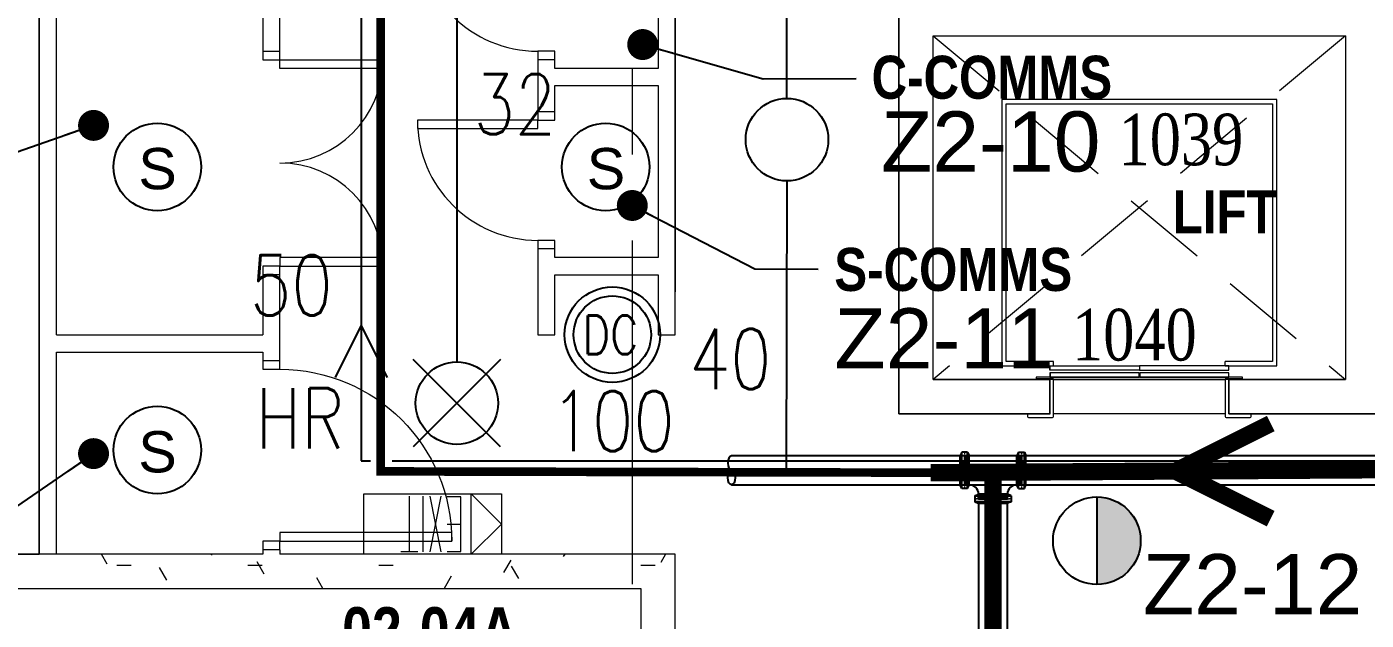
# Model space of a CAD drawing. Header units: millimetres. Extents: x -282761 to 137668, y -273845 to 94451.
# Drawn here: x 93083 to 100875, y -23234 to -19782 of the extents above; entities that cross this region are included whole.
import ezdxf

# ---------------------------------------------------------------- set-up
doc = ezdxf.new("R2010")
doc.units = ezdxf.units.MM
for name, pattern in [('BLK_2 - 1ST__2ND_STOREY_PLAN-archi clean_11 SEPT 2024$0$1599_DB_A_BLK2_HQ_R21-2ND STOREY 20230517--$0$IDA - Hidden 2-1', [750, 500, -250]), ('BLK_2 - 1ST__2ND_STOREY_PLAN-archi clean_11 SEPT 2024$0$IDA - Grid Line', [3500, 2000, -500, 500, -500]), ('BLK_2 - 1ST__2ND_STOREY_PLAN-archi clean_11 SEPT 2024$0$IDA - Hidden 065', [537.5, 375, -162.5]), ('BLK_2 - 1ST__2ND_STOREY_PLAN-archi clean_11 SEPT 2024$0$IDA - Hidden 2-1', [750, 500, -250]), ('CENTER2', [28.575, 19.05, -3.175, 3.175, -3.175])]:
    doc.linetypes.add(name, pattern=pattern)
for name, color, linetype in [('A-PATT-CONC', 7, 'Continuous'), ('ADRESS', 42, 'Continuous'), ('M-_FIREHEAT_E-', 1, 'Continuous'), ('M-_FIREPIPE_E', 1, 'Continuous'), ('M-_FIRESMOKE_E-', 1, 'Continuous'), ('M-_FIRESPRK_T-', 7, 'Continuous'), ('M-_HOSEREEL_T-', 3, 'Continuous'), ('M-_SPRKPIEX_E-', 1, 'Continuous'), ('M-FIRE----_E-', 12, 'Continuous'), ('M_HR PIPE', 3, 'Continuous'), ('ROOMNAME', 7, 'Continuous'), ('ZONENAME', 152, 'Continuous')]:
    doc.layers.add(name, color=color, linetype=linetype)
for name, color, linetype, lineweight in [('BLK_2 - 1ST__2ND_STOREY_PLAN-archi clean_11 SEPT 2024$0$0-1', 8, 'Continuous', 5), ('BLK_2 - 1ST__2ND_STOREY_PLAN-archi clean_11 SEPT 2024$0$1599_DB_A_BLK2_HQ_R21- LINKVIEW_BLK2_1ST STOREY Toilet JOH$0$A-_DOOR----_E-1', 8, 'Continuous', 9), ('BLK_2 - 1ST__2ND_STOREY_PLAN-archi clean_11 SEPT 2024$0$1599_DB_A_BLK2_HQ_R21- LINKVIEW_BLK2_1ST STOREY Toilet JOH$0$S-_COLN----_E', 8, 'Continuous', 9), ('BLK_2 - 1ST__2ND_STOREY_PLAN-archi clean_11 SEPT 2024$0$1599_DB_A_BLK2_HQ_R21-2ND STOREY 20230517--$0$A-_DETA----_E-1', 8, 'Continuous', 9), ('BLK_2 - 1ST__2ND_STOREY_PLAN-archi clean_11 SEPT 2024$0$1599_DB_A_BLK2_HQ_R21-2ND STOREY 20230517--$0$A-_DETA----_ED-1', 8, 'Continuous', 9), ('BLK_2 - 1ST__2ND_STOREY_PLAN-archi clean_11 SEPT 2024$0$1599_DB_A_BLK2_HQ_R21-2ND STOREY 20230517--$0$A-_DETA----_ED-4', 8, 'BLK_2 - 1ST__2ND_STOREY_PLAN-archi clean_11 SEPT 2024$0$1599_DB_A_BLK2_HQ_R21-2ND STOREY 20230517--$0$IDA - Hidden 2-1', 9), ('BLK_2 - 1ST__2ND_STOREY_PLAN-archi clean_11 SEPT 2024$0$1599_DB_A_BLK2_HQ_R21-2ND STOREY 20230517--$0$A-_DOOR----_E', 8, 'Continuous', 9), ('BLK_2 - 1ST__2ND_STOREY_PLAN-archi clean_11 SEPT 2024$0$1599_DB_A_BLK2_HQ_R21-2ND STOREY 20230517--$0$E-_LIGT----_E', 8, 'Continuous', 9), ('BLK_2 - 1ST__2ND_STOREY_PLAN-archi clean_11 SEPT 2024$0$1599_DB_A_BLK2_HQ_R21-2ND STOREY 20230517--$0$S-_COLN----_E', 8, 'Continuous', 9), ('BLK_2 - 1ST__2ND_STOREY_PLAN-archi clean_11 SEPT 2024$0$_CATCHMENT_DRAIN', 8, 'Continuous', 0), ('BLK_2 - 1ST__2ND_STOREY_PLAN-archi clean_11 SEPT 2024$0$A-_DETA----_E-12', 8, 'Continuous', 9), ('BLK_2 - 1ST__2ND_STOREY_PLAN-archi clean_11 SEPT 2024$0$A-_DETA----_E-2', 8, 'BLK_2 - 1ST__2ND_STOREY_PLAN-archi clean_11 SEPT 2024$0$IDA - Hidden 065', 9), ('BLK_2 - 1ST__2ND_STOREY_PLAN-archi clean_11 SEPT 2024$0$A-_DETA----_ED-2', 8, 'Continuous', 9), ('BLK_2 - 1ST__2ND_STOREY_PLAN-archi clean_11 SEPT 2024$0$A-_DETA----_ED-3', 8, 'BLK_2 - 1ST__2ND_STOREY_PLAN-archi clean_11 SEPT 2024$0$IDA - Hidden 065', 9), ('BLK_2 - 1ST__2ND_STOREY_PLAN-archi clean_11 SEPT 2024$0$A-_DETA----_ED-5', 8, 'BLK_2 - 1ST__2ND_STOREY_PLAN-archi clean_11 SEPT 2024$0$IDA - Hidden 2-1', 9), ('BLK_2 - 1ST__2ND_STOREY_PLAN-archi clean_11 SEPT 2024$0$A-_DOOR----_E', 8, 'Continuous', 9), ('BLK_2 - 1ST__2ND_STOREY_PLAN-archi clean_11 SEPT 2024$0$A-_FLOR----_E', 8, 'Continuous', 9), ('BLK_2 - 1ST__2ND_STOREY_PLAN-archi clean_11 SEPT 2024$0$A-_FURT----_E', 8, 'Continuous', 9), ('BLK_2 - 1ST__2ND_STOREY_PLAN-archi clean_11 SEPT 2024$0$A-_WALL----_H-1', 8, 'Continuous', 9), ('BLK_2 - 1ST__2ND_STOREY_PLAN-archi clean_11 SEPT 2024$0$A-_WALLPRTN_E-1', 8, 'Continuous', 18), ('BLK_2 - 1ST__2ND_STOREY_PLAN-archi clean_11 SEPT 2024$0$E-_LIGT----_E', 8, 'Continuous', 9), ('BLK_2 - 1ST__2ND_STOREY_PLAN-archi clean_11 SEPT 2024$0$S-_ANOTGRID_E-1', 8, 'BLK_2 - 1ST__2ND_STOREY_PLAN-archi clean_11 SEPT 2024$0$IDA - Grid Line', 9)]:
    doc.layers.add(name, color=color, linetype=linetype, lineweight=lineweight)
doc.styles.add('BLK_2 - 1ST__2ND_STOREY_PLAN_12  JUNE 2024$0$Arial Narrow_B_2', font='ARIALNB.TTF', dxfattribs={"height": 500})
doc.styles.add('BLK_2 - 1ST__2ND_STOREY_PLAN_12  JUNE 2024$0$Arial Narrow_B_3', font='ARIALNB.TTF', dxfattribs={"height": 300})
doc.styles.add('Simplex', font='SIMPLEX.shx', dxfattribs={"width": 0.8, "height": 2.5})
doc.styles.get("Standard").update_dxf_attribs({"font": 'arial.ttf'})
doc.styles.add('TIME', font='times.ttf', dxfattribs={"width": 0.8})
doc.styles.add('TW_Romans', font='romans.shx', dxfattribs={"width": 0.8})
doc.dimstyles.new('ROOM', dxfattribs={"dimscale": 1000, "dimtxt": 0.18, "dimasz": 0.18, "dimexe": 0.18, "dimexo": 0.0625, "dimgap": 0.09, "dimtad": 0, "dimtih": 1, "dimtoh": 1, "dimdec": 0, "dimzin": 0, "dimdsep": 46, "dimtxsty": 'Standard', "dimblk": 'OBLIQUE', "dimcen": 0.09, "dimadec": 0, "dimazin": 0, "dimtfac": 1, "dimtdec": 0, "dimtofl": 0, "dimtmove": 0, "dimatfit": 3, "dimldrblk": 'DOT', "dimfxl": 1, "dimtolj": 1, "dimtzin": 0, "dimarcsym": 0})
pattern_1 = [(0, (-41522.25, -42727.71), (1016, 254), [83.82, -678.18, 83.82, -678.18, -4064]), (0, (-41522.25, -42727.71), (1016, 254), [-1524, 83.82, -1440.18, 83.82, -678.18, -1778]), (0, (-41522.25, -42727.71), (1016, 254), [-3810, 83.82, -424.18, 83.82, -1186.18]), (120, (-41141.25, -42600.71), (-727.9705, 752.8818), [83.82, -678.18, 83.82, -678.18, -4064]), (120, (-41141.25, -42600.71), (-727.9705, 752.8818), [-1524, 83.82, -1440.18, 83.82, -678.18, -1778]), (120, (-41141.25, -42600.71), (-727.9705, 752.8818), [-3810, 83.82, -424.18, 83.82, -1186.18]), (240, (-41014.25, -42092.71), (-288.0295, -1006.8818), [83.82, -678.18, 83.82, -678.18, -4064]), (240, (-41014.25, -42092.71), (-288.0295, -1006.8818), [-1524, 83.82, -1440.18, 83.82, -678.18, -1778]), (240, (-41014.25, -42092.71), (-288.0295, -1006.8818), [-3810, 83.82, -424.18, 83.82, -1186.18])]
pattern_2 = [(0, (-41522.25, -42727.71), (1016, 254), [83.82, -678.18, 83.82, -678.18, -4064]), (0, (-41522.25, -42727.71), (1016, 254), [-1524, 83.82, -1440.18, 83.82, -678.18, -1778]), (0, (-41522.25, -42727.71), (1016, 254), [-3810, 83.82, -424.18, 83.82, -1186.18]), (120, (-41141.25, -42600.71), (-727.9705, 752.8818), [83.82, -678.18, 83.82, -678.18, -4064]), (120, (-41141.25, -42600.71), (-727.9705, 752.8818), [-1524, 83.82, -1440.18, 83.82, -678.18, -1778]), (120, (-41141.25, -42600.71), (-727.9705, 752.8818), [-3810, 83.82, -424.18, 83.82, -1186.18]), (240, (-41014.25, -42092.71), (-288.0295, -1006.8818), [83.82, -678.18, 83.82, -678.18, -4064]), (240, (-41014.25, -42092.71), (-288.0295, -1006.8818), [-1524, 83.82, -1440.18, 83.82, -678.18, -1778]), (240, (-41014.25, -42092.71), (-288.0295, -1006.8818), [-3810, 83.82, -424.18, 83.82, -1186.18])]

# ---------------------------------------------------------------- blocks, each defined once
blk = doc.blocks.new('fire0101')
at = {"color": 0, "linetype": 'Continuous'}
blk.add_circle((0, 0), 100, dxfattribs=at)
blk = doc.blocks.new('SMOKE')
at = {"layer": 'M-_FIRESMOKE_E-'}
blk.add_circle((0, 0), 254.7, dxfattribs=at)
blk.add_text('S', height=240, dxfattribs=at).set_placement((-110, -130))
blk = doc.blocks.new('_Dot')
at = {"color": 0, "linetype": 'ByBlock', "lineweight": -2}
blk.add_line((-0.5, 0), (-1, 0), dxfattribs=at)
at = {"color": 0, "linetype": 'ByBlock', "const_width": 0.5}
blk.add_lwpolyline([(-0.25, 0, 1), (0.25, 0, 1)], format="xyb", close=True, dxfattribs=at)
blk = doc.blocks.new('_Oblique')
at = {"color": 0, "linetype": 'ByBlock', "lineweight": -2}
blk.add_line((-0.5, -0.5), (0.5, 0.5), dxfattribs=at)
blk = doc.blocks.new('Extinguisher')
at = {"layer": 'M-FIRE----_E-'}
for radius in [185.1, 150.3]:
    blk.add_circle((0, 0), radius, dxfattribs=at)
at = {"color": 7, "style": 'TW_Romans', "width": 0.8}
blk.add_text('DC', height=150, dxfattribs=at).set_placement((-116.1, -75.7))
blk = doc.blocks.new('HEAT')
at = {"layer": 'M-_FIREHEAT_E-'}
h = blk.add_hatch(color=256, dxfattribs=at)
h.dxf.hatch_style = 1
h.paths.add_polyline_path([(254.7, 0, 0.414214), (0, 254.7), (0, -254.7, 0.414214)])
blk.add_line((0, 254.7), (0, -254.7), dxfattribs=at)
blk.add_circle((0, 0), 254.7, dxfattribs=at)
blk = doc.blocks.new('Under B spk')
for p, q in [((318.2, -318.2), (-318.2, 318.2)), ((318.2, 318.2), (-318.2, -318.2))]:
    blk.add_line(p, q)
blk.add_circle((0, 0), 300)
blk = doc.blocks.new('COUPLING_150_EE')
at = {"color": 0, "linetype": 'Continuous', "lineweight": -2}
for p, q in [((-17.4, 105), (-26.5, 84.1)), ((-26.5, -84.1), (-26.5, 84.1)), ((-17.4, 37.4), (-17.4, 105)), ((-17.4, 105), (17.3, 105)), ((17.3, 105), (26.5, 84.1)), ((17.3, 37.4), (17.3, 105)), ((26.5, -84.1), (26.5, 84.1)), ((-26.5, 37.4), (26.5, 37.4)), ((-26.5, 21.9), (26.5, 21.9)), ((26.5, 21.9), (4.9, 4)), ((-4.9, -4), (-26.5, -21.9)), ((-26.5, -21.9), (26.5, -21.9)), ((-26.5, -37.4), (26.5, -37.4)), ((-17.4, -105), (-17.4, -37.4)), ((17.3, -105), (17.3, -37.4)), ((-17.4, -105), (-26.5, -84.1)), ((-17.4, -105), (17.3, -105)), ((17.3, -105), (26.5, -84.1))]:
    blk.add_line(p, q, dxfattribs=at)
at = {"color": 8, "linetype": 'CENTER2', "lineweight": 13, "ltscale": 0.001}
for p, q in [((0, 105), (0, -105)), ((-26.5, 0), (26.5, 0))]:
    blk.add_line(p, q, dxfattribs=at)
at = {"color": 8, "linetype": 'Continuous', "lineweight": 13, "ltscale": 0.001}
for p, q in [((-8.8, 40.4), (-8.8, 46)), ((-6.6, 47), (6.6, 47)), ((-6.6, 39.4), (6.6, 39.4)), ((-3.3, 51.4), (-4.9, 50.9)), ((-4.9, 50.9), (4.9, 49.2)), ((-4.9, 50.9), (-3.3, 49.9)), ((-3.3, 49.9), (-4.9, 49.5)), ((-4.9, 49.5), (4.9, 47.7)), ((-4.9, 49.5), (-3.3, 48.5)), ((-3.3, 48.5), (-4.9, 48)), ((-4.9, 48), (1, 47)), ((-4.9, 48), (-3.3, 47)), ((-4.9, 21.9), (-4.9, -21.9)), ((-4.4, 46), (-4.4, 40.4)), ((-4.1, 51.9), (-2.2, 52.4)), ((-4.1, 51.9), (-3.3, 51.4)), ((-3.3, 47), (-3.4, 47)), ((-3.3, 51.4), (3.3, 50.2)), ((-3.3, 49.9), (3.3, 48.7)), ((-3.3, 48.5), (3.3, 47.3)), ((-3.3, 47), (-3.1, 47)), ((-3.2, 52.1), (4.9, 50.7)), ((-2.2, 52.4), (2.2, 52.4)), ((-0.8, 52.4), (3.3, 51.7)), ((4.1, 51.9), (2.2, 52.4)), ((4.1, 51.9), (3.3, 51.7)), ((3.3, 51.7), (4.9, 50.7)), ((4.9, 50.7), (3.3, 50.2)), ((3.3, 50.2), (4.9, 49.2)), ((4.9, 49.2), (3.3, 48.7)), ((3.3, 48.7), (4.9, 47.7)), ((4.9, 47.7), (3.3, 47.3)), ((3.3, 47.3), (3.8, 47)), ((4.4, 46), (4.4, 40.4)), ((4.9, 21.9), (4.9, -21.9)), ((8.8, 40.4), (8.8, 46))]:
    blk.add_line(p, q, dxfattribs=at)
for points in [[(-10.4, 37.4), (-10.4, 39.4), (10.4, 39.4), (10.4, 37.4)], [(-10.4, -37.4), (-10.4, -39.4), (10.4, -39.4), (10.4, -37.4)]]:
    blk.add_lwpolyline(points, close=True, dxfattribs=at)
for points in [[(-8.8, 46, -0.43953), (-4.4, 46)], [(-8.8, 40.4, 0.43953), (-4.4, 40.4)], [(4.4, 46, 0.219518), (-4.4, 46)], [(4.4, 40.4, -0.219518), (-4.4, 40.4)], [(8.8, 46, 0.439037), (4.4, 46)], [(8.8, 40.4, -0.439037), (4.4, 40.4)]]:
    blk.add_lwpolyline(points, format="xyb", dxfattribs=at)
blk.add_arc((0, -36), 10.9, 198.08572, 341.91428, dxfattribs=at)
blk = doc.blocks.new('a')
at = {"layer": 'A-PATT-CONC'}
h = blk.add_hatch(color=8, dxfattribs=at)
h.dxf.hatch_style = 1
h.paths.add_polyline_path([(49, -29), (152, -29), (152, 0), (0, 0), (49, -46)])
at = {"layer": 'M-_FIREPIPE_E'}
blk.add_line((152, 0), (0, 0), dxfattribs=at)
for points in [[(49, 29), (49, 46), (0, 0), (49, -46), (49, -29)], [(49, 29), (152, 29), (152, -29), (49, -29)]]:
    blk.add_lwpolyline(points, dxfattribs=at)
blk = doc.blocks.new('Spkr-B2Foyer')
at = {"layer": 'M-_FIREPIPE_E'}
for p, q in [((-32768, -65006.3), (-32768, -65174.6)), ((-32768, -65006.3), (-32758, -65006.3)), ((-32758, -65006.3), (-32758, -65174.6)), ((-32758, -65011.3), (-32753, -65011.3)), ((-32753, -65006.3), (-32753, -65174.6)), ((-32753, -65006.3), (-32741.5, -65006.3)), ((-32464.5, -65006.3), (-32741.5, -65006.3)), ((-32453, -65006.3), (-32464.5, -65006.3)), ((-32453, -65006.3), (-32453, -65174.6)), ((-32448, -65011.3), (-32453, -65011.3)), ((-32448, -65006.3), (-32448, -65174.6)), ((-32438, -65006.3), (-32448, -65006.3)), ((-32438, -65006.3), (-32438, -65174.6)), ((-32741.5, -65090.4), (-32464.5, -65090.4)), ((-32603, -65090.4), (-32603, -65228.9)), ((-32768, -65174.6), (-32758, -65174.6)), ((-32758, -65169.6), (-32753, -65169.6)), ((-32753, -65174.6), (-32741.5, -65174.6)), ((-32453, -65174.6), (-32464.5, -65174.6)), ((-32448, -65169.6), (-32453, -65169.6)), ((-32438, -65174.6), (-32448, -65174.6)), ((-32687.2, -65240.4), (-32687.2, -65228.9)), ((-32687.2, -65240.4), (-32687.2, -65228.9)), ((-32518.9, -65240.4), (-32687.2, -65240.4)), ((-32687.2, -65240.4), (-32518.9, -65240.4)), ((-32518.9, -65245.4), (-32687.2, -65245.4)), ((-32687.2, -65255.4), (-32687.2, -65245.4)), ((-32687.2, -65245.4), (-32518.9, -65245.4)), ((-32687.2, -65255.4), (-32687.2, -65245.4)), ((-32518.9, -65255.4), (-32687.2, -65255.4)), ((-32687.2, -65255.4), (-32518.9, -65255.4)), ((-32682.2, -65245.4), (-32682.2, -65240.4)), ((-32682.2, -65245.4), (-32682.2, -65240.4)), ((-32523.9, -65245.4), (-32523.9, -65240.4)), ((-32523.9, -65245.4), (-32523.9, -65240.4)), ((-32518.9, -65240.4), (-32518.9, -65228.9)), ((-32518.9, -65240.4), (-32518.9, -65228.9)), ((-32518.9, -65255.4), (-32518.9, -65245.4)), ((-32518.9, -65255.4), (-32518.9, -65245.4))]:
    blk.add_line(p, q, dxfattribs=at)
blk.add_lwpolyline([(-34124.5, -65174.6), (-34124.5, -65174.6), (-27893.8, -65174.6), (-27893.8, -65006.3), (-34124.5, -65006.3)], dxfattribs=at)
blk.add_lwpolyline([(-32687.2, -65281.9), (-32687.2, -88204.6), (-32518.9, -88204.6), (-32518.9, -65281.9)], close=True, dxfattribs=at)
blk.add_circle((-32603, -65090.4), 2.6, dxfattribs=at)
blk.add_circle((-32603, -65090.4), 2.6, dxfattribs=at)
for centre, start, end in [((-32741.5, -65228.9), 0, 90), ((-32464.5, -65228.9), 90, 180)]:
    blk.add_arc(centre, 54.4, start, end, dxfattribs=at)
blk.add_ellipse((-34124.5, -65048.3), major_axis=(0, -42.1), ratio=0.496165, start_param=3.141593, end_param=6.283185, dxfattribs=at)
blk.add_ellipse((-34124.5, -65132.5), major_axis=(0, -42.1), ratio=0.496165, dxfattribs=at)
at = {"layer": 'M-_FIREPIPE_E', "xscale": -1}
blk.add_blockref('COUPLING_150_EE', (-32768, -65090.4), dxfattribs=at)
at = {"layer": 'M-_FIREPIPE_E'}
blk.add_blockref('COUPLING_150_EE', (-32438, -65090.4), dxfattribs=at)
at = {"layer": 'M-_FIREPIPE_E', "xscale": -0.75, "yscale": 0.75, "zscale": 0.75, "rotation": 180}
blk.add_blockref('a', (-31842.4, -65090.4), dxfattribs=at)
at = {"layer": 'M-_FIREPIPE_E', "rotation": 270}
blk.add_blockref('COUPLING_150_EE', (-32603, -65255.4), dxfattribs=at)
at = {"layer": 'M-_FIREPIPE_E', "xscale": -1.000000000000003, "rotation": 90}
blk.add_blockref('COUPLING_150_EE', (-32603, -65255.4), dxfattribs=at)
blk = doc.blocks.new('BLK_2 - 1ST__2ND_STOREY_PLAN-archi clean_11 SEPT 2024$0$IDA - Exit Sign - IDA - Exit Sign - Left Side-3615883-BLK 2 2ND STOREY PLAN')
at = {"layer": 'BLK_2 - 1ST__2ND_STOREY_PLAN-archi clean_11 SEPT 2024$0$A-_DETA----_ED-2'}
for p, q in [((-513.9, -115.1), (-513.9, -432.5)), ((-433.9, -115.1), (-513.9, -115.1)), ((-398.9, -112.8), (-336, -437.8)), ((-336, -112.8), (-398.9, -437.8)), ((-294.9, -112.8), (-294.9, -437.8)), ((-164.9, -115.3), (-264.9, -115.3)), ((-214.9, -115.3), (-214.9, -437.8)), ((-433.9, -275), (-513.9, -275)), ((-513.9, -432.5), (-433.9, -432.5))]:
    blk.add_line(p, q, dxfattribs=at)
at = {"layer": 'BLK_2 - 1ST__2ND_STOREY_PLAN-archi clean_11 SEPT 2024$0$E-_LIGT----_E'}
for p, q in [((-750, -275), (-575, -100)), ((-750, -450), (-750, -100)), ((-750, -100), (50, -100)), ((-575, -100), (-575, -450)), ((50, -100), (50, -450)), ((-575, -450), (-750, -275)), ((50, -450), (-750, -450))]:
    blk.add_line(p, q, dxfattribs=at)
blk = doc.blocks.new('BLK_2 - 1ST__2ND_STOREY_PLAN-archi clean_11 SEPT 2024$0$IDA - Elevator Door - 1000L X 2100H - 2HR-3619522-BLK 2 2ND STOREY PLAN')
at = {"layer": 'BLK_2 - 1ST__2ND_STOREY_PLAN-archi clean_11 SEPT 2024$0$A-_DOOR----_E'}
for p, q in [((800, 1730), (-800, 1730)), ((-800, 1730), (-800, 180)), ((800, 180), (800, 1730)), ((-775, 205), (-775, 1705)), ((-775, 1705), (775, 1705)), ((775, 1705), (775, 205)), ((-800, 180), (-500, 180)), ((-500, 205), (-775, 205)), ((-520, 155), (-520, 180)), ((-520, 180), (0, 180)), ((-500, 180), (-500, 205)), ((520, 180), (0, 180)), ((0, 180), (0, 155)), ((500, 180), (500, 205)), ((775, 205), (500, 205)), ((500, 180), (800, 180)), ((520, 155), (520, 180)), ((600, 115), (-600, 115)), ((-600, 115), (-600, 100)), ((-500, 105), (-600, 105)), ((-600, 105), (-600, 100)), ((-600, 100), (-520, 100)), ((-600, 100), (-520, 100)), ((0, 155), (-520, 155)), ((-2, 140), (-520, 140)), ((-520, 140), (-520, 115)), ((-520, 115), (-2, 115)), ((-520, 100), (-520, -100)), ((-500.5, 100), (500.5, 100)), ((-500, -115), (-500, 105)), ((-2, 115), (-2, 140)), ((0, 155), (520, 155)), ((520, 140), (2, 140)), ((2, 140), (2, 115)), ((2, 115), (520, 115)), ((600, 105), (500, 105)), ((500, 105), (500, -115)), ((520, 115), (520, 140)), ((520, -100), (520, 100)), ((520, 100), (600, 100)), ((520, 100), (600, 100)), ((600, 100), (600, 115)), ((600, 100), (600, 105)), ((-520, -100), (-650, -100)), ((-650, -100), (-650, -115)), ((-645, -120), (-505, -120)), ((505, -120), (645, -120)), ((650, -100), (520, -100)), ((650, -115), (650, -100))]:
    blk.add_line(p, q, dxfattribs=at)
for centre, start, end in [((-645, -115), 180, 270), ((-505, -115), 270, 360), ((505, -115), 180, 270), ((645, -115), 270, 360)]:
    blk.add_arc(centre, 5, start, end, dxfattribs=at)
blk = doc.blocks.new('BLK_2 - 1ST__2ND_STOREY_PLAN-archi clean_11 SEPT 2024$0$IDA - 2D Void - Line Type_IDA - Hidden 2-1-3564702-BLK 2 2ND STOREY PLAN')
at = {"layer": 'BLK_2 - 1ST__2ND_STOREY_PLAN-archi clean_11 SEPT 2024$0$A-_DETA----_ED-5'}
for p, q in [((2400, 2000), (0, 0)), ((0, 2000), (2400, 0))]:
    blk.add_line(p, q, dxfattribs=at)
blk = doc.blocks.new('BLK_2 - 1ST__2ND_STOREY_PLAN-archi clean_11 SEPT 2024$0$1599_DB_A_BLK2_HQ_R21_rvt-2-BLK 2 2ND STOREY PLAN')
at = {"layer": 'BLK_2 - 1ST__2ND_STOREY_PLAN-archi clean_11 SEPT 2024$0$A-_WALL----_H-1'}
h = blk.add_hatch(dxfattribs=at)
h.set_pattern_fill('FP_3', color=256, style=0, pattern_type=2)
h.set_pattern_definition([(0, (0, 0), (1016, 254), [83.82, -678.18, 83.82, -678.18, -4064]), (0, (0, 0), (1016, 254), [-1524, 83.82, -1440.18, 83.82, -678.18, -1778]), (0, (0, 0), (1016, 254), [-3810, 83.82, -424.18, 83.82, -1186.18]), (120, (381, 127), (-727.97045, 752.8818), [83.82, -678.18, 83.82, -678.18, -4064]), (120, (381, 127), (-727.97045, 752.8818), [-1524, 83.82, -1440.18, 83.82, -678.18, -1778]), (120, (381, 127), (-727.97045, 752.8818), [-3810, 83.82, -424.18, 83.82, -1186.18]), (240, (508, 635), (-288.02955, -1006.8818), [83.82, -678.18, 83.82, -678.18, -4064]), (240, (508, 635), (-288.02955, -1006.8818), [-1524, 83.82, -1440.18, 83.82, -678.18, -1778]), (240, (508, 635), (-288.02955, -1006.8818), [-3810, 83.82, -424.18, 83.82, -1186.18])])
h.paths.add_polyline_path([(-124236.4, -74352.4), (-124236.4, -68102.4), (-124336.4, -68102.4), (-124336.4, -74352.4)])
h.paths.add_polyline_path([(-124236.4, -67302.4), (-124236.4, -65677.4), (-124336.4, -65677.4), (-124336.4, -67302.4)])
at = {"layer": 'BLK_2 - 1ST__2ND_STOREY_PLAN-archi clean_11 SEPT 2024$0$A-_DETA----_E-12'}
for p, q in [((-122936.4, -64562.4), (-122936.4, -64762.4)), ((-122736.4, -64562.4), (-122056.4, -64562.4)), ((-122036.9, -64562.4), (-121035.9, -64562.4)), ((-121016.4, -64562.4), (-120336.4, -64562.4)), ((-122056.4, -64762.4), (-122936.4, -64762.4)), ((-121036.4, -64762.4), (-122036.4, -64762.4)), ((-120136.4, -64762.4), (-121016.4, -64762.4))]:
    blk.add_line(p, q, dxfattribs=at)
at = {"layer": 'BLK_2 - 1ST__2ND_STOREY_PLAN-archi clean_11 SEPT 2024$0$A-_DETA----_E-2'}
for p, q in [((-122736.4, -64562.4), (-122736.4, -62562.4)), ((-122736.4, -62562.4), (-120336.4, -62562.4)), ((-120336.4, -62562.4), (-120336.4, -64562.4)), ((-120336.4, -64562.4), (-122736.4, -64562.4))]:
    blk.add_line(p, q, dxfattribs=at)
at = {"layer": 'BLK_2 - 1ST__2ND_STOREY_PLAN-archi clean_11 SEPT 2024$0$A-_FLOR----_E'}
blk.add_line((-122936.4, -64762.4), (-122936.4, -62362.4), dxfattribs=at)
at = {"layer": 'BLK_2 - 1ST__2ND_STOREY_PLAN-archi clean_11 SEPT 2024$0$A-_WALLPRTN_E-1'}
for p, q in [((-122936.4, -62362.4), (-122936.4, -62562.4)), ((-122936.4, -62562.4), (-122936.4, -64562.4)), ((-122736.4, -62562.4), (-120336.4, -62562.4)), ((-122736.4, -64562.4), (-122736.4, -62562.4)), ((-120336.4, -62562.4), (-120336.4, -64562.4)), ((-122936.4, -64562.4), (-122936.4, -64762.4)), ((-122056.4, -64562.4), (-122736.4, -64562.4)), ((-122056.4, -64762.4), (-122056.4, -64562.4)), ((-120336.4, -64562.4), (-121016.4, -64562.4)), ((-121016.4, -64562.4), (-121016.4, -64762.4)), ((-122936.4, -64762.4), (-122056.4, -64762.4)), ((-121016.4, -64762.4), (-120036.4, -64762.4))]:
    blk.add_line(p, q, dxfattribs=at)
at = {"layer": 'BLK_2 - 1ST__2ND_STOREY_PLAN-archi clean_11 SEPT 2024$0$A-_DETA----_ED-3'}
blk.add_blockref('BLK_2 - 1ST__2ND_STOREY_PLAN-archi clean_11 SEPT 2024$0$IDA - 2D Void - Line Type_IDA - Hidden 2-1-3564702-BLK 2 2ND STOREY PLAN', (-122736.4, -64562.4), dxfattribs=at)
at = {"layer": 'BLK_2 - 1ST__2ND_STOREY_PLAN-archi clean_11 SEPT 2024$0$A-_DOOR----_E'}
blk.add_blockref('BLK_2 - 1ST__2ND_STOREY_PLAN-archi clean_11 SEPT 2024$0$IDA - Elevator Door - 1000L X 2100H - 2HR-3619522-BLK 2 2ND STOREY PLAN', (-121536.4, -64662.4), dxfattribs=at)
at = {"layer": 'BLK_2 - 1ST__2ND_STOREY_PLAN-archi clean_11 SEPT 2024$0$A-_FURT----_E', "rotation": 180}
blk.add_blockref('BLK_2 - 1ST__2ND_STOREY_PLAN-archi clean_11 SEPT 2024$0$IDA - Exit Sign - IDA - Exit Sign - Left Side-3615883-BLK 2 2ND STOREY PLAN', (-125998.1, -65677.4), dxfattribs=at)
blk = doc.blocks.new('BLK_2 - 1ST__2ND_STOREY_PLAN-archi clean_11 SEPT 2024$0$1599_DB_A_BLK2_HQ_R21-2ND STOREY 20230517--$0$IDA - 2D Void - Line Type_IDA - Hidden 2-1-3564702-LINKVIEW_BLK2_2ND STOREY')
at = {"layer": 'BLK_2 - 1ST__2ND_STOREY_PLAN-archi clean_11 SEPT 2024$0$1599_DB_A_BLK2_HQ_R21-2ND STOREY 20230517--$0$A-_DETA----_ED-4'}
for p, q in [((2400, 2000), (0, 0)), ((0, 2000), (2400, 0))]:
    blk.add_line(p, q, dxfattribs=at)
blk = doc.blocks.new('BLK_2 - 1ST__2ND_STOREY_PLAN-archi clean_11 SEPT 2024$0$1599_DB_A_BLK2_HQ_R21-2ND STOREY 20230517--$0$IDA - Elevator Door - 1000L X 2100H - 2HR-V1-LINKVIEW_BLK2_2ND STOREY')
at = {"layer": 'BLK_2 - 1ST__2ND_STOREY_PLAN-archi clean_11 SEPT 2024$0$1599_DB_A_BLK2_HQ_R21-2ND STOREY 20230517--$0$A-_DOOR----_E'}
for p, q in [((800, 1730), (-800, 1730)), ((-800, 1730), (-800, 180)), ((800, 180), (800, 1730)), ((-775, 205), (-775, 1705)), ((-775, 1705), (775, 1705)), ((775, 1705), (775, 205)), ((-800, 180), (-500, 180)), ((-500, 205), (-775, 205)), ((-520, 155), (-520, 180)), ((-520, 180), (0, 180)), ((-500, 180), (-500, 205)), ((520, 180), (0, 180)), ((0, 180), (0, 155)), ((500, 180), (500, 205)), ((775, 205), (500, 205)), ((500, 180), (800, 180)), ((520, 155), (520, 180)), ((-520, 115), (-600, 115)), ((-600, 115), (-600, 105)), ((-500, 105), (-600, 105)), ((-600, 105), (-600, 100)), ((0, 155), (-520, 155)), ((-2, 140), (-520, 140)), ((-520, 140), (-520, 115)), ((-520, 115), (-2, 115)), ((-500.5, 100), (500.5, 100)), ((-500, -115), (-500, 105)), ((-2, 115), (-2, 140)), ((2, 115), (-2, 115)), ((0, 155), (520, 155)), ((520, 140), (2, 140)), ((2, 140), (2, 115)), ((2, 115), (520, 115)), ((600, 105), (500, 105)), ((500, 105), (500, -115)), ((520, 115), (520, 140)), ((600, 115), (520, 115)), ((600, 105), (600, 115)), ((600, 100), (600, 105)), ((-650, -100), (-650, -115)), ((-645, -120), (-505, -120)), ((505, -120), (645, -120)), ((650, -115), (650, -100))]:
    blk.add_line(p, q, dxfattribs=at)
for centre, start, end in [((-645, -115), 180, 270), ((-505, -115), 270, 360), ((505, -115), 180, 270), ((645, -115), 270, 0)]:
    blk.add_arc(centre, 5, start, end, dxfattribs=at)
blk = doc.blocks.new('BLK_2 - 1ST__2ND_STOREY_PLAN-archi clean_11 SEPT 2024$0$1599_DB_A_BLK2_HQ_R21-2ND STOREY 20230517--$0$IDA - Exit Sign - IDA - Exit Sign - Left Side-3615883-LINKVIEW_BLK2_2ND STOREY')
at = {"layer": 'BLK_2 - 1ST__2ND_STOREY_PLAN-archi clean_11 SEPT 2024$0$1599_DB_A_BLK2_HQ_R21-2ND STOREY 20230517--$0$A-_DETA----_ED-1'}
for p, q in [((-513.9, -115.1), (-513.9, -432.5)), ((-433.9, -115.1), (-513.9, -115.1)), ((-398.9, -112.8), (-336, -437.8)), ((-336, -112.8), (-398.9, -437.8)), ((-294.9, -112.8), (-294.9, -437.8)), ((-164.9, -115.3), (-264.9, -115.3)), ((-214.9, -115.3), (-214.9, -437.8)), ((-433.9, -275), (-513.9, -275)), ((-513.9, -432.5), (-433.9, -432.5))]:
    blk.add_line(p, q, dxfattribs=at)
at = {"layer": 'BLK_2 - 1ST__2ND_STOREY_PLAN-archi clean_11 SEPT 2024$0$1599_DB_A_BLK2_HQ_R21-2ND STOREY 20230517--$0$E-_LIGT----_E'}
for p, q in [((-750, -275), (-575, -100)), ((-750, -450), (-750, -100)), ((-750, -100), (50, -100)), ((-575, -100), (-575, -450)), ((50, -100), (50, -450)), ((-575, -450), (-750, -275)), ((50, -450), (-750, -450))]:
    blk.add_line(p, q, dxfattribs=at)
blk = doc.blocks.new('BLK_2 - 1ST__2ND_STOREY_PLAN-archi clean_11 SEPT 2024$0$1599_DB_A_BLK2_HQ_R21-2ND STOREY 20230517--$0$IDA - Elevator Door - 1000L X 2100H - 2HR-3619522-LINKVIEW_BLK2_2ND STOREY')
at = {"layer": 'BLK_2 - 1ST__2ND_STOREY_PLAN-archi clean_11 SEPT 2024$0$1599_DB_A_BLK2_HQ_R21-2ND STOREY 20230517--$0$A-_DETA----_E-1'}
for p, q in [((800, 1730), (-800, 1730)), ((-800, 1730), (-800, 180)), ((800, 180), (800, 1730)), ((-775, 205), (-775, 1705)), ((-775, 1705), (775, 1705)), ((775, 1705), (775, 205)), ((-800, 180), (-500, 180)), ((-500, 205), (-775, 205)), ((-520, 155), (-520, 180)), ((-520, 180), (0, 180)), ((-500, 180), (-500, 205)), ((520, 180), (0, 180)), ((0, 180), (0, 155)), ((500, 180), (500, 205)), ((775, 205), (500, 205)), ((500, 180), (800, 180)), ((520, 155), (520, 180)), ((0, 155), (-520, 155)), ((0, 155), (520, 155))]:
    blk.add_line(p, q, dxfattribs=at)
blk = doc.blocks.new('BLK_2 - 1ST__2ND_STOREY_PLAN-archi clean_11 SEPT 2024$0$1599_DB_A_BLK2_HQ_R21-2ND STOREY 20230517--$0$IDA - F - Single - Swing - 1100L X 2200H - B2-TD01-3240952-LINKVIEW_BLK2_2ND STOREY')
at = {"layer": 'BLK_2 - 1ST__2ND_STOREY_PLAN-archi clean_11 SEPT 2024$0$1599_DB_A_BLK2_HQ_R21-2ND STOREY 20230517--$0$A-_DOOR----_E'}
for p, q in [((-550, 50), (-500, 50)), ((-500, 50), (-500, -50)), ((500, 50), (550, 50)), ((500, -50), (500, 50)), ((-500, -50), (-550, -50)), ((450, -50), (500, -50)), ((450, -1050), (450, -50)), ((500, -50), (500, -1050)), ((550, -50), (500, -50)), ((500, -1050), (450, -1050))]:
    blk.add_line(p, q, dxfattribs=at)
blk.add_arc((500, -50), 1000, 180, 270, dxfattribs=at)
blk = doc.blocks.new('BLK_2 - 1ST__2ND_STOREY_PLAN-archi clean_11 SEPT 2024$0$furniture layout')
at = {"layer": 'BLK_2 - 1ST__2ND_STOREY_PLAN-archi clean_11 SEPT 2024$0$1599_DB_A_BLK2_HQ_R21-2ND STOREY 20230517--$0$S-_COLN----_E'}
h = blk.add_hatch(dxfattribs=at)
h.set_pattern_fill('FP_3', color=256, style=0, pattern_type=2)
h.set_pattern_definition(pattern_2)
h.paths.add_polyline_path([(-39051.5, -65777.4), (-38151.5, -65777.4), (-38151.5, -65577.4), (-39831.5, -65577.4), (-39831.5, -65777.4), (-39151.5, -65777.4)])
h = blk.add_hatch(dxfattribs=at)
h.set_pattern_fill('FP_3', color=256, style=0, pattern_type=2)
h.set_pattern_definition(pattern_2)
h.paths.add_polyline_path([(-34451.5, -65777.4), (-34451.5, -65577.4), (-38151.5, -65577.4), (-38151.5, -65777.4), (-35151.5, -65777.4)])
at = {"layer": 'BLK_2 - 1ST__2ND_STOREY_PLAN-archi clean_11 SEPT 2024$0$1599_DB_A_BLK2_HQ_R21- LINKVIEW_BLK2_1ST STOREY Toilet JOH$0$S-_COLN----_E'}
for p, q in [((-36851.5, -65552.4), (-36851.5, -65577.4)), ((-36751.5, -65552.4), (-36751.5, -65577.4))]:
    blk.add_line(p, q, dxfattribs=at)
blk.add_lwpolyline([(-36751.5, -65552.4), (-36851.5, -65552.4)], dxfattribs=at)
at = {"layer": 'BLK_2 - 1ST__2ND_STOREY_PLAN-archi clean_11 SEPT 2024$0$1599_DB_A_BLK2_HQ_R21-2ND STOREY 20230517--$0$S-_COLN----_E'}
for p, q in [((-36851.5, -65577.4), (-45601.5, -65577.4)), ((-34451.5, -65577.4), (-36751.5, -65577.4)), ((-34451.5, -67302.4), (-34451.5, -65577.4)), ((-38601.5, -65777.4), (-34651.5, -65777.4)), ((-34651.5, -65777.4), (-34651.5, -67302.4))]:
    blk.add_line(p, q, dxfattribs=at)
blk = doc.blocks.new('BLK_2 - 1ST__2ND_STOREY_PLAN-archi clean_11 SEPT 2024')
at = {"layer": 'BLK_2 - 1ST__2ND_STOREY_PLAN-archi clean_11 SEPT 2024$0$1599_DB_A_BLK2_HQ_R21-2ND STOREY 20230517--$0$S-_COLN----_E'}
h = blk.add_hatch(dxfattribs=at)
h.set_pattern_fill('FP_3', color=256, style=0, pattern_type=2)
h.set_pattern_definition(pattern_1)
h.paths.add_polyline_path([(-39051.5, -65777.4), (-38151.5, -65777.4), (-38151.5, -65577.4), (-39831.5, -65577.4), (-39831.5, -65777.4), (-39151.5, -65777.4)])
h = blk.add_hatch(dxfattribs=at)
h.set_pattern_fill('FP_3', color=256, style=0, pattern_type=2)
h.set_pattern_definition(pattern_1)
h.paths.add_polyline_path([(-34451.5, -65777.4), (-34451.5, -65577.4), (-38151.5, -65577.4), (-38151.5, -65777.4), (-35151.5, -65777.4)])
at = {"layer": 'BLK_2 - 1ST__2ND_STOREY_PLAN-archi clean_11 SEPT 2024$0$1599_DB_A_BLK2_HQ_R21- LINKVIEW_BLK2_1ST STOREY Toilet JOH$0$A-_DOOR----_E-1'}
for p, q in [((-36851.5, -62652.4), (-36851.5, -62702.4)), ((-36851.5, -62702.4), (-36751.5, -62702.4)), ((-36751.5, -62702.4), (-36751.5, -62652.4)), ((-36751.5, -62752.4), (-36751.5, -62702.4)), ((-36751.5, -62702.4), (-36151.5, -62702.4)), ((-36151.5, -62702.4), (-36151.5, -62752.4)), ((-35251.5, -62652.4), (-35251.5, -62702.4)), ((-35151.5, -62652.4), (-35251.5, -62652.4)), ((-35151.5, -62702.4), (-35151.5, -62652.4)), ((-36151.5, -62752.4), (-36751.5, -62752.4)), ((-35251.5, -63002.4), (-35251.5, -63052.4)), ((-35151.5, -63052.4), (-35151.5, -63002.4)), ((-35251.5, -63052.4), (-35951.5, -63052.4)), ((-35951.5, -63052.4), (-35951.5, -63102.4)), ((-35951.5, -63102.4), (-35251.5, -63102.4)), ((-35251.5, -63102.4), (-35251.5, -63052.4)), ((-35251.5, -63052.4), (-35151.5, -63052.4)), ((-35251.5, -63752.4), (-35251.5, -63802.4)), ((-35151.5, -63752.4), (-35251.5, -63752.4)), ((-35151.5, -63802.4), (-35151.5, -63752.4)), ((-36151.5, -63852.4), (-36751.5, -63852.4)), ((-36751.5, -63852.4), (-36751.5, -63902.4)), ((-36151.5, -63902.4), (-36151.5, -63852.4)), ((-36751.5, -63902.4), (-36851.5, -63902.4)), ((-36851.5, -63902.4), (-36851.5, -63952.4)), ((-36751.5, -63902.4), (-36151.5, -63902.4)), ((-36751.5, -63952.4), (-36751.5, -63902.4))]:
    blk.add_line(p, q, dxfattribs=at)
for centre, radius, start, end in [((-35251.5, -61952.4), 700, 180, 270), ((-36751.5, -62702.4), 600, 270, 0), ((-35251.5, -63052.4), 700, 180, 270), ((-36751.5, -63902.4), 600, 0, 90)]:
    blk.add_arc(centre, radius, start, end, dxfattribs=at)
at = {"layer": 'BLK_2 - 1ST__2ND_STOREY_PLAN-archi clean_11 SEPT 2024$0$1599_DB_A_BLK2_HQ_R21- LINKVIEW_BLK2_1ST STOREY Toilet JOH$0$S-_COLN----_E'}
for p, q in [((-38151.5, -59952.4), (-38151.5, -64402.4)), ((-34451.5, -64302.4), (-34451.5, -60752.4)), ((-34551.5, -61752.4), (-34551.5, -62752.4)), ((-36751.5, -62652.4), (-36751.5, -61952.4)), ((-38051.5, -64302.4), (-38051.5, -62302.4)), ((-36851.5, -62302.4), (-36851.5, -62652.4)), ((-36851.5, -62652.4), (-36751.5, -62652.4)), ((-35251.5, -62702.4), (-35251.5, -63002.4)), ((-35151.5, -62702.4), (-35251.5, -62702.4)), ((-35151.5, -62752.4), (-35151.5, -62702.4)), ((-34551.5, -62752.4), (-35151.5, -62752.4)), ((-35151.5, -63002.4), (-35151.5, -62852.4)), ((-35151.5, -62852.4), (-34551.5, -62852.4)), ((-34551.5, -62852.4), (-34551.5, -63852.4)), ((-35251.5, -63002.4), (-35151.5, -63002.4)), ((-35151.5, -63802.4), (-35251.5, -63802.4)), ((-35251.5, -63802.4), (-35251.5, -64302.4)), ((-35151.5, -63852.4), (-35151.5, -63802.4)), ((-34551.5, -63852.4), (-35151.5, -63852.4)), ((-36851.5, -63952.4), (-36851.5, -64302.4)), ((-36751.5, -63952.4), (-36851.5, -63952.4)), ((-36751.5, -64452.4), (-36751.5, -63952.4)), ((-35151.5, -64302.4), (-35151.5, -63952.4)), ((-35151.5, -63952.4), (-34551.5, -63952.4)), ((-34551.5, -63952.4), (-34551.5, -64302.4)), ((-38051.5, -64302.4), (-36851.5, -64302.4)), ((-35251.5, -64302.4), (-35151.5, -64302.4)), ((-34551.5, -64302.4), (-34451.5, -64302.4)), ((-38051.5, -64402.4), (-36851.5, -64402.4)), ((-36851.5, -64402.4), (-36851.5, -64452.4)), ((-36851.5, -65552.4), (-36851.5, -65577.4)), ((-36751.5, -65552.4), (-36751.5, -65577.4))]:
    blk.add_line(p, q, dxfattribs=at)
for points in [[(-36751.5, -64452.4), (-36851.5, -64452.4)], [(-36751.5, -65552.4), (-36851.5, -65552.4)]]:
    blk.add_lwpolyline(points, dxfattribs=at)
at = {"layer": 'BLK_2 - 1ST__2ND_STOREY_PLAN-archi clean_11 SEPT 2024$0$1599_DB_A_BLK2_HQ_R21-2ND STOREY 20230517--$0$S-_COLN----_E'}
for p, q in [((-34451.5, -59952.4), (-34451.5, -64052.4)), ((-38151.5, -60052.4), (-38151.5, -65577.4)), ((-33151.5, -62362.4), (-33151.5, -64762.4)), ((-32951.5, -62562.4), (-30551.5, -62562.4)), ((-32951.5, -64562.4), (-32951.5, -62562.4)), ((-32951.5, -64562.4), (-32951.5, -62562.4)), ((-32951.5, -62562.4), (-30551.5, -62562.4)), ((-30551.5, -62562.4), (-30551.5, -64562.4)), ((-30551.5, -62562.4), (-30551.5, -64562.4)), ((-38051.5, -65577.4), (-38051.5, -64402.4)), ((-30551.5, -64562.4), (-32951.5, -64562.4)), ((-32271.5, -64562.4), (-32951.5, -64562.4)), ((-32271.5, -64762.4), (-32271.5, -64562.4)), ((-32252, -64562.4), (-31251.1, -64562.4)), ((-31231.5, -64562.4), (-31231.5, -64762.4)), ((-30551.5, -64562.4), (-31231.5, -64562.4)), ((-33151.5, -64762.4), (-32271.5, -64762.4)), ((-31251.5, -64762.4), (-32251.5, -64762.4)), ((-31231.5, -64762.4), (-30251.5, -64762.4)), ((-38151.5, -65577.4), (-47251.5, -65577.4)), ((-36851.5, -65577.4), (-38051.5, -65577.4)), ((-34451.5, -65577.4), (-36751.5, -65577.4))]:
    blk.add_line(p, q, dxfattribs=at)
blk.add_lwpolyline([(-47150.7, -58452.4), (-47350.7, -58452.4), (-47350.7, -65577.4), (-38151.5, -65577.4), (-38151.5, -58452.4), (-46050.7, -58452.4)], dxfattribs=at)
at = {"layer": 'BLK_2 - 1ST__2ND_STOREY_PLAN-archi clean_11 SEPT 2024$0$S-_ANOTGRID_E-1'}
blk.add_line((-34701.5, -28753), (-34701.5, -122559.3), dxfattribs=at)
blk.add_blockref('BLK_2 - 1ST__2ND_STOREY_PLAN-archi clean_11 SEPT 2024$0$furniture layout', (0, 0))
at = {"layer": 'BLK_2 - 1ST__2ND_STOREY_PLAN-archi clean_11 SEPT 2024$0$0-1'}
blk.add_blockref('BLK_2 - 1ST__2ND_STOREY_PLAN-archi clean_11 SEPT 2024$0$1599_DB_A_BLK2_HQ_R21_rvt-2-BLK 2 2ND STOREY PLAN', (89784.8, 0), dxfattribs=at)
at = {"layer": 'BLK_2 - 1ST__2ND_STOREY_PLAN-archi clean_11 SEPT 2024$0$1599_DB_A_BLK2_HQ_R21-2ND STOREY 20230517--$0$S-_COLN----_E'}
for name, p in [('BLK_2 - 1ST__2ND_STOREY_PLAN-archi clean_11 SEPT 2024$0$1599_DB_A_BLK2_HQ_R21-2ND STOREY 20230517--$0$IDA - 2D Void - Line Type_IDA - Hidden 2-1-3564702-LINKVIEW_BLK2_2ND STOREY', (-32951.5, -64562.4)), ('BLK_2 - 1ST__2ND_STOREY_PLAN-archi clean_11 SEPT 2024$0$1599_DB_A_BLK2_HQ_R21-2ND STOREY 20230517--$0$IDA - Elevator Door - 1000L X 2100H - 2HR-V1-LINKVIEW_BLK2_2ND STOREY', (-31751.5, -64662.4)), ('BLK_2 - 1ST__2ND_STOREY_PLAN-archi clean_11 SEPT 2024$0$1599_DB_A_BLK2_HQ_R21-2ND STOREY 20230517--$0$IDA - Elevator Door - 1000L X 2100H - 2HR-3619522-LINKVIEW_BLK2_2ND STOREY', (-31751.5, -64662.4))]:
    blk.add_blockref(name, p, dxfattribs=at)
at = {"layer": 'BLK_2 - 1ST__2ND_STOREY_PLAN-archi clean_11 SEPT 2024$0$1599_DB_A_BLK2_HQ_R21-2ND STOREY 20230517--$0$S-_COLN----_E', "xscale": -1, "rotation": 90}
blk.add_blockref('BLK_2 - 1ST__2ND_STOREY_PLAN-archi clean_11 SEPT 2024$0$1599_DB_A_BLK2_HQ_R21-2ND STOREY 20230517--$0$IDA - F - Single - Swing - 1100L X 2200H - B2-TD01-3240952-LINKVIEW_BLK2_2ND STOREY', (-36801.5, -65002.4), dxfattribs=at)
at = {"layer": 'BLK_2 - 1ST__2ND_STOREY_PLAN-archi clean_11 SEPT 2024$0$1599_DB_A_BLK2_HQ_R21-2ND STOREY 20230517--$0$S-_COLN----_E', "rotation": 180}
blk.add_blockref('BLK_2 - 1ST__2ND_STOREY_PLAN-archi clean_11 SEPT 2024$0$1599_DB_A_BLK2_HQ_R21-2ND STOREY 20230517--$0$IDA - Exit Sign - IDA - Exit Sign - Left Side-3615883-LINKVIEW_BLK2_2ND STOREY', (-36213.3, -65677.4), dxfattribs=at)

msp = doc.modelspace()

# ---------------------------------------------------------------- linework, layer by layer
at = {"layer": 'M-_HOSEREEL_T-'}
msp.add_lwpolyline([(94879.1, -21822), (95029.1, -21522), (95179.1, -21822)], dxfattribs=at)
at = {"layer": 'M-_SPRKPIEX_E-'}
for p, q in [((95585, -19095.5), (95585, -21731.9)), ((97505.5, -20198.7), (97505.5, -19471.3)), ((97505.5, -20678.7), (97501.5, -22374.1))]:
    msp.add_line(p, q, dxfattribs=at)
for points, const_width in [([(88907.7, -16560.5), (95141.2, -16560.5), (95141.2, -22368.6), (98340.9, -22376.1)], 50), ([(103617.9, -21727.1), (103617.9, -22342.2), (98340.9, -22376.1), (98704, -22376.1), (98703, -46812.5)], 100), ([(100319.7, -22090.1), (99765.9, -22367), (100319.7, -22643.8)], 100)]:
    msp.add_lwpolyline(points, dxfattribs=dict(at, const_width=const_width))
at = {"layer": 'M_HR PIPE'}
for p, q in [((95029.1, -16646.2), (95029.1, -22307.5)), ((95029.1, -22307.5), (95083.4, -22307.5)), ((95207.8, -22307.5), (103528.4, -22307.5))]:
    msp.add_line(p, q, dxfattribs=at)

# ---------------------------------------------------------------- block references
at = {"color": 30}
msp.add_blockref('Spkr-B2Foyer', (131307.1, 42727.7), dxfattribs=at)
at = {"layer": 'BLK_2 - 1ST__2ND_STOREY_PLAN-archi clean_11 SEPT 2024$0$_CATCHMENT_DRAIN'}
msp.add_blockref('BLK_2 - 1ST__2ND_STOREY_PLAN-archi clean_11 SEPT 2024', (131307.1, 42727.7), dxfattribs=at)
at = {"layer": 'M-_FIREHEAT_E-'}
msp.add_blockref('HEAT', (99308.2, -22772.1), dxfattribs=at)
at = {"layer": 'M-_FIRESMOKE_E-'}
for p in [(93841.8, -20597.4), (96450.7, -20597.4), (93841.8, -22244.5)]:
    msp.add_blockref('SMOKE', p, dxfattribs=at)
at = {"layer": 'M-_SPRKPIEX_E-', "xscale": 2.4, "yscale": 2.4, "zscale": 2.4, "rotation": 258.865011862231}
msp.add_blockref('fire0101', (97505.5, -20438.7), dxfattribs=at)
at = {"layer": 'M-_SPRKPIEX_E-', "xscale": 0.8, "yscale": 0.8, "zscale": 0.8}
msp.add_blockref('Under B spk', (95585, -21971.9), dxfattribs=at)
at = {"layer": 'M-FIRE----_E-', "xscale": 1.5, "yscale": 1.5, "zscale": 1.5}
msp.add_blockref('Extinguisher', (96489.5, -21573.3), dxfattribs=at)

# ---------------------------------------------------------------- texts
at = {"layer": 'ADRESS', "char_height": 300, "width": 1194.075, "attachment_point": 1, "style": 'TIME'}
for s, insert in [('1039', (99434.8, -20287.3)), ('1040', (99164, -21423.5))]:
    msp.add_mtext(s, dxfattribs=dict(at, insert=insert))
at = {"layer": 'M-_FIRESPRK_T-', "style": 'Simplex', "width": 0.8}
for s, p in [('32', (95682.4, -20407.5)), ('40', (96935.3, -21890.2)), ('100', (96131.5, -22251))]:
    msp.add_text(s, height=350, dxfattribs=at).set_placement(p)
at = {"layer": 'M-_HOSEREEL_T-', "style": 'Simplex', "width": 0.8}
for s, p in [('50', (94382.1, -21461.1)), ('HR', (94414.8, -22234.5))]:
    msp.add_text(s, height=350, dxfattribs=at).set_placement(p)
at = {"layer": 'ROOMNAME', "attachment_point": 1}
for s, insert, char_height, width, style in [('C-COMMS', (97997.6, -19950.9), 250, 945.105, 'BLK_2 - 1ST__2ND_STOREY_PLAN_12  JUNE 2024$0$Arial Narrow_B_3'), ('LIFT', (99749.5, -20733.3), 250, 1523.206, 'BLK_2 - 1ST__2ND_STOREY_PLAN_12  JUNE 2024$0$Arial Narrow_B_2'), ('S-COMMS', (97780.8, -21068.8), 250, 945.105, 'BLK_2 - 1ST__2ND_STOREY_PLAN_12  JUNE 2024$0$Arial Narrow_B_3'), ('02-04A', (94917.2, -23158.6), 272.93, 5003.316, 'BLK_2 - 1ST__2ND_STOREY_PLAN_12  JUNE 2024$0$Arial Narrow_B_2')]:
    msp.add_mtext(s, dxfattribs=dict(at, insert=insert, char_height=char_height, width=width, style=style))
at = {"layer": 'ZONENAME', "char_height": 350, "width": 1018.47, "attachment_point": 1}
for s, insert in [('\\pi-112.81;Z2-10', (98165, -20274.5)), ('\\pi-79.629;Z2-11', (97860.8, -21420)), ('\\pi-111.62;Z2-12', (99687.3, -22849.9))]:
    msp.add_mtext(s, dxfattribs=dict(at, insert=insert))

# ---------------------------------------------------------------- leaders
at = {"layer": 'ROOMNAME'}
for points in [[(96666, -19885.6), (97366.8, -20084.6), (97907.2, -20083.5)], [(93471.3, -20355.9), (92697.3, -20626.8), (92329.3, -20626.8)], [(96605.5, -20821.8), (97319, -21191.3), (97687.8, -21192.8)], [(93471.3, -22265.2), (92837.1, -22700.8), (92718.8, -22700.9)]]:
    msp.add_leader(points, dimstyle='ROOM', override={"dimgap": 0.09, "dimtad": 0}, dxfattribs=at)

doc.saveas('drawing.dxf')
